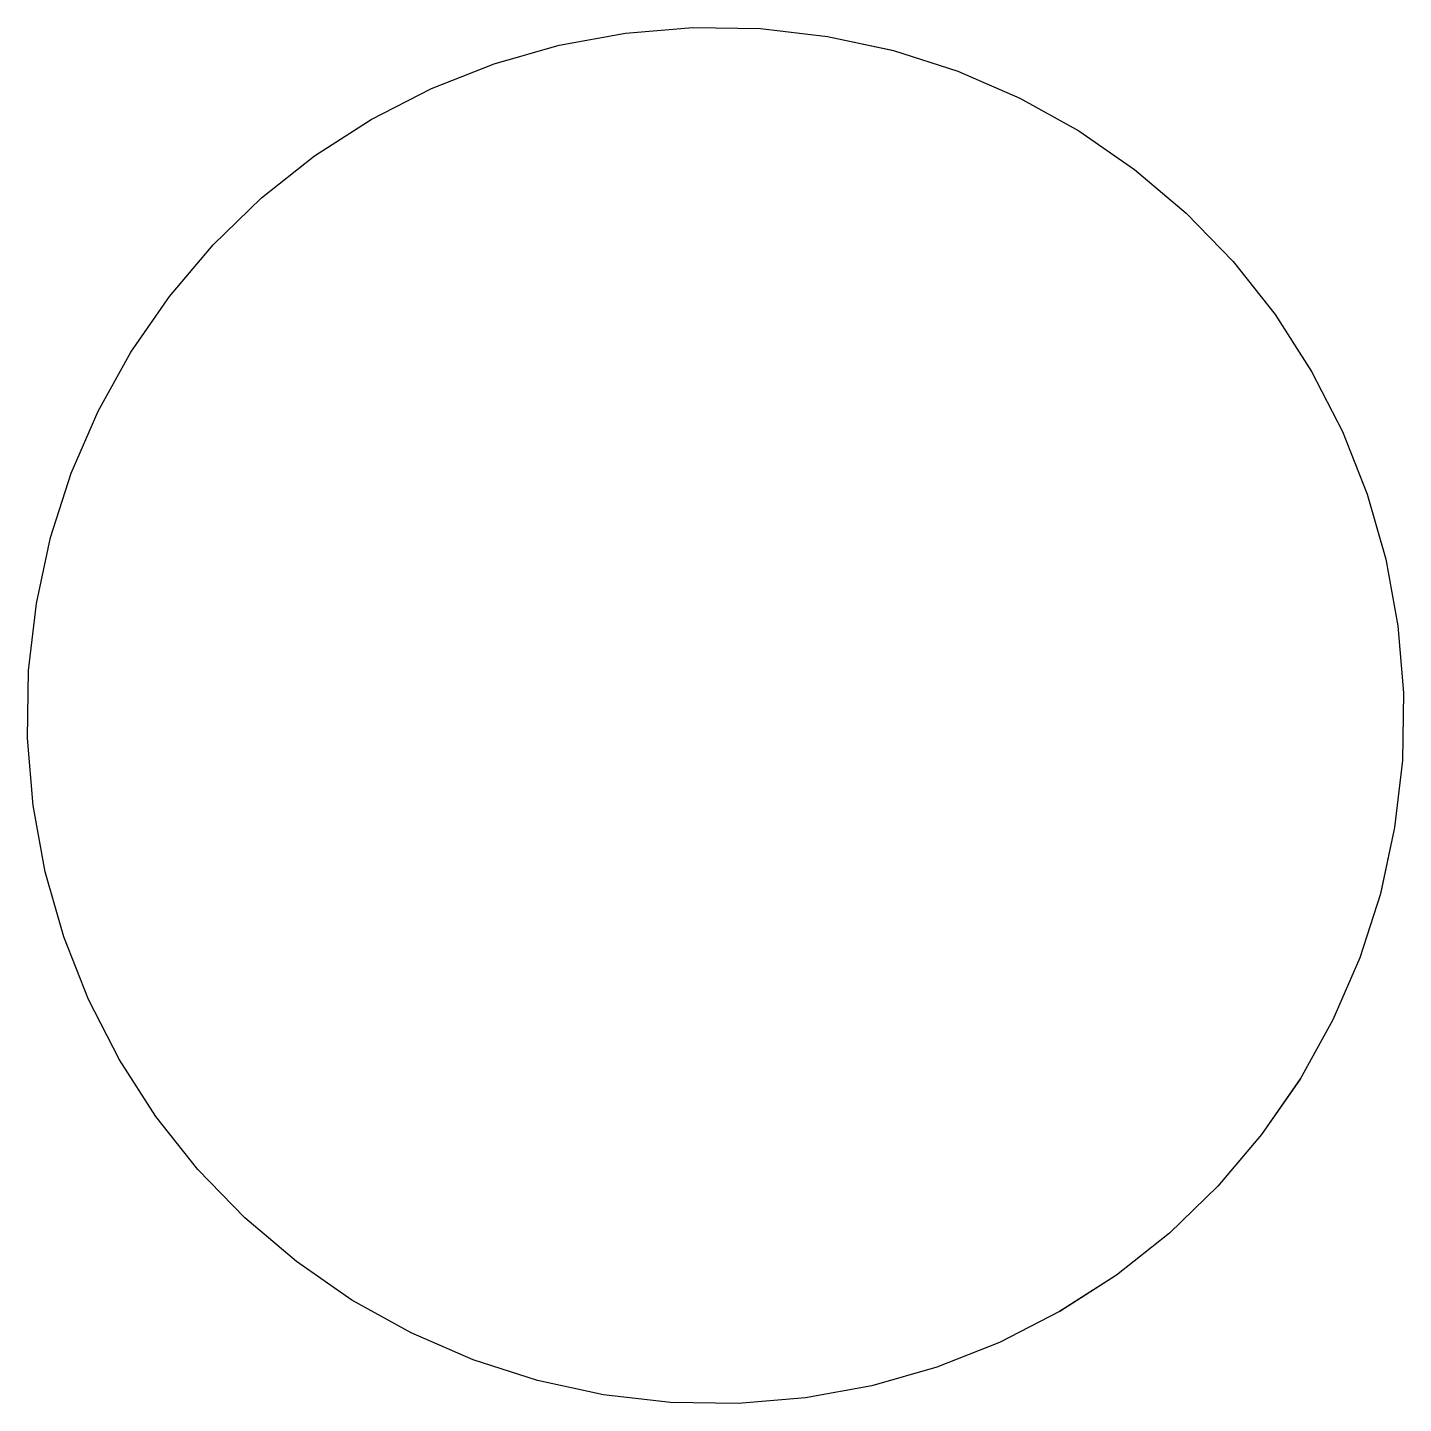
# Model space of a CAD drawing. Header units: millimetres. Extents: x -226.12 to -220.62, y 16.33 to 21.83.
import ezdxf

# ---------------------------------------------------------------- set-up
doc = ezdxf.new("R2010")
doc.units = ezdxf.units.MM
doc.header["$LTSCALE"] = 50
doc.header["$XCLIPFRAME"] = 0
doc.layers.add('Design Layer-1', color=7, linetype='Continuous')
picture_1 = doc.add_image_def('image1.jpg', size_in_pixel=(23, 17))

msp = doc.modelspace()

# ---------------------------------------------------------------- linework, layer by layer
at = {"layer": 'Design Layer-1', "color": 7, "linetype": 'Continuous', "lineweight": 5, "transparency": 33554687, "flags": 128}
msp.add_lwpolyline([(-220.9897, 20.4541), (-220.8664, 20.214), (-220.7672, 19.9631), (-220.6931, 19.7036), (-220.6448, 19.4381), (-220.6228, 19.1691), (-220.6272, 18.8992), (-220.658, 18.6311), (-220.715, 18.3674), (-220.7976, 18.1104), (-220.9049, 17.8628), (-221.036, 17.6269), (-221.1896, 17.405), (-221.3642, 17.1992), (-221.5581, 17.0115), (-221.7695, 16.8438), (-221.9963, 16.6975), (-222.2364, 16.5742), (-222.4873, 16.475), (-222.7468, 16.4009), (-223.0123, 16.3526), (-223.2813, 16.3306), (-223.5512, 16.335), (-223.8193, 16.3658), (-224.083, 16.4228), (-224.34, 16.5054), (-224.5876, 16.6127), (-224.8235, 16.7438), (-225.0454, 16.8974), (-225.2512, 17.072), (-225.4389, 17.2659), (-225.6066, 17.4773), (-225.7529, 17.7041), (-225.8762, 17.9442), (-225.9754, 18.1951), (-226.0495, 18.4546), (-226.0978, 18.7202), (-226.1198, 18.9891), (-226.1154, 19.259), (-226.0846, 19.5271), (-226.0276, 19.7909), (-225.945, 20.0478), (-225.8377, 20.2954), (-225.7066, 20.5313), (-225.553, 20.7532), (-225.3784, 20.959), (-225.1845, 21.1467), (-224.9731, 21.3144), (-224.7463, 21.4607), (-224.5062, 21.584), (-224.2553, 21.6832), (-223.9958, 21.7573), (-223.7302, 21.8056), (-223.4613, 21.8276), (-223.1914, 21.8232), (-222.9233, 21.7924), (-222.6595, 21.7354), (-222.4026, 21.6528), (-222.155, 21.5455), (-221.9191, 21.4144), (-221.6972, 21.2608), (-221.4914, 21.0862), (-221.3037, 20.8923), (-221.136, 20.6809)], close=True, dxfattribs=at)

# ---------------------------------------------------------------- pictures from other files: only their frames are drawn
at = {"layer": 'Design Layer-1', "transparency": 33554687}
image = msp.add_image(picture_1, insert=(-87.8911, -240.5796), size_in_units=(405.6944, 299.8611), rotation=30, dxfattribs=at)
image.set_boundary_path([(0.364567, -0.088976), (0.363816, -0.073695), (0.361571, -0.058561), (0.357854, -0.043719), (0.352699, -0.029314), (0.346158, -0.015483), (0.338292, -0.00236), (0.329178, 0.009929), (0.318903, 0.021265), (0.307567, 0.03154), (0.295278, 0.040654), (0.282155, 0.04852), (0.268324, 0.055062), (0.253918, 0.060216), (0.239077, 0.063933), (0.223943, 0.066178), (0.208661, 0.066929), (0.19338, 0.066178), (0.178246, 0.063933), (0.163404, 0.060216), (0.148999, 0.055062), (0.135168, 0.04852), (0.122045, 0.040654), (0.109756, 0.03154), (0.09842, 0.021265), (0.088145, 0.009929), (0.079031, -0.00236), (0.071165, -0.015483), (0.064624, -0.029314), (0.059469, -0.043719), (0.055752, -0.058561), (0.053507, -0.073695), (0.052756, -0.088976), (0.053507, -0.104258), (0.055752, -0.119392), (0.059469, -0.134233), (0.064624, -0.148639), (0.071165, -0.16247), (0.079031, -0.175593), (0.088145, -0.187882), (0.09842, -0.199218), (0.109756, -0.209493), (0.122045, -0.218607), (0.135168, -0.226473), (0.148999, -0.233014), (0.163404, -0.238169), (0.178246, -0.241886), (0.19338, -0.244131), (0.208661, -0.244882), (0.223943, -0.244131), (0.239077, -0.241886), (0.253918, -0.238169), (0.268324, -0.233014), (0.282155, -0.226473), (0.295278, -0.218607), (0.307567, -0.209493), (0.318903, -0.199218), (0.329178, -0.187882), (0.338292, -0.175593), (0.346158, -0.16247), (0.352699, -0.148639), (0.357854, -0.134233), (0.361571, -0.119392), (0.363816, -0.104258), (0.364567, -0.088976)])

doc.saveas('drawing.dxf')
